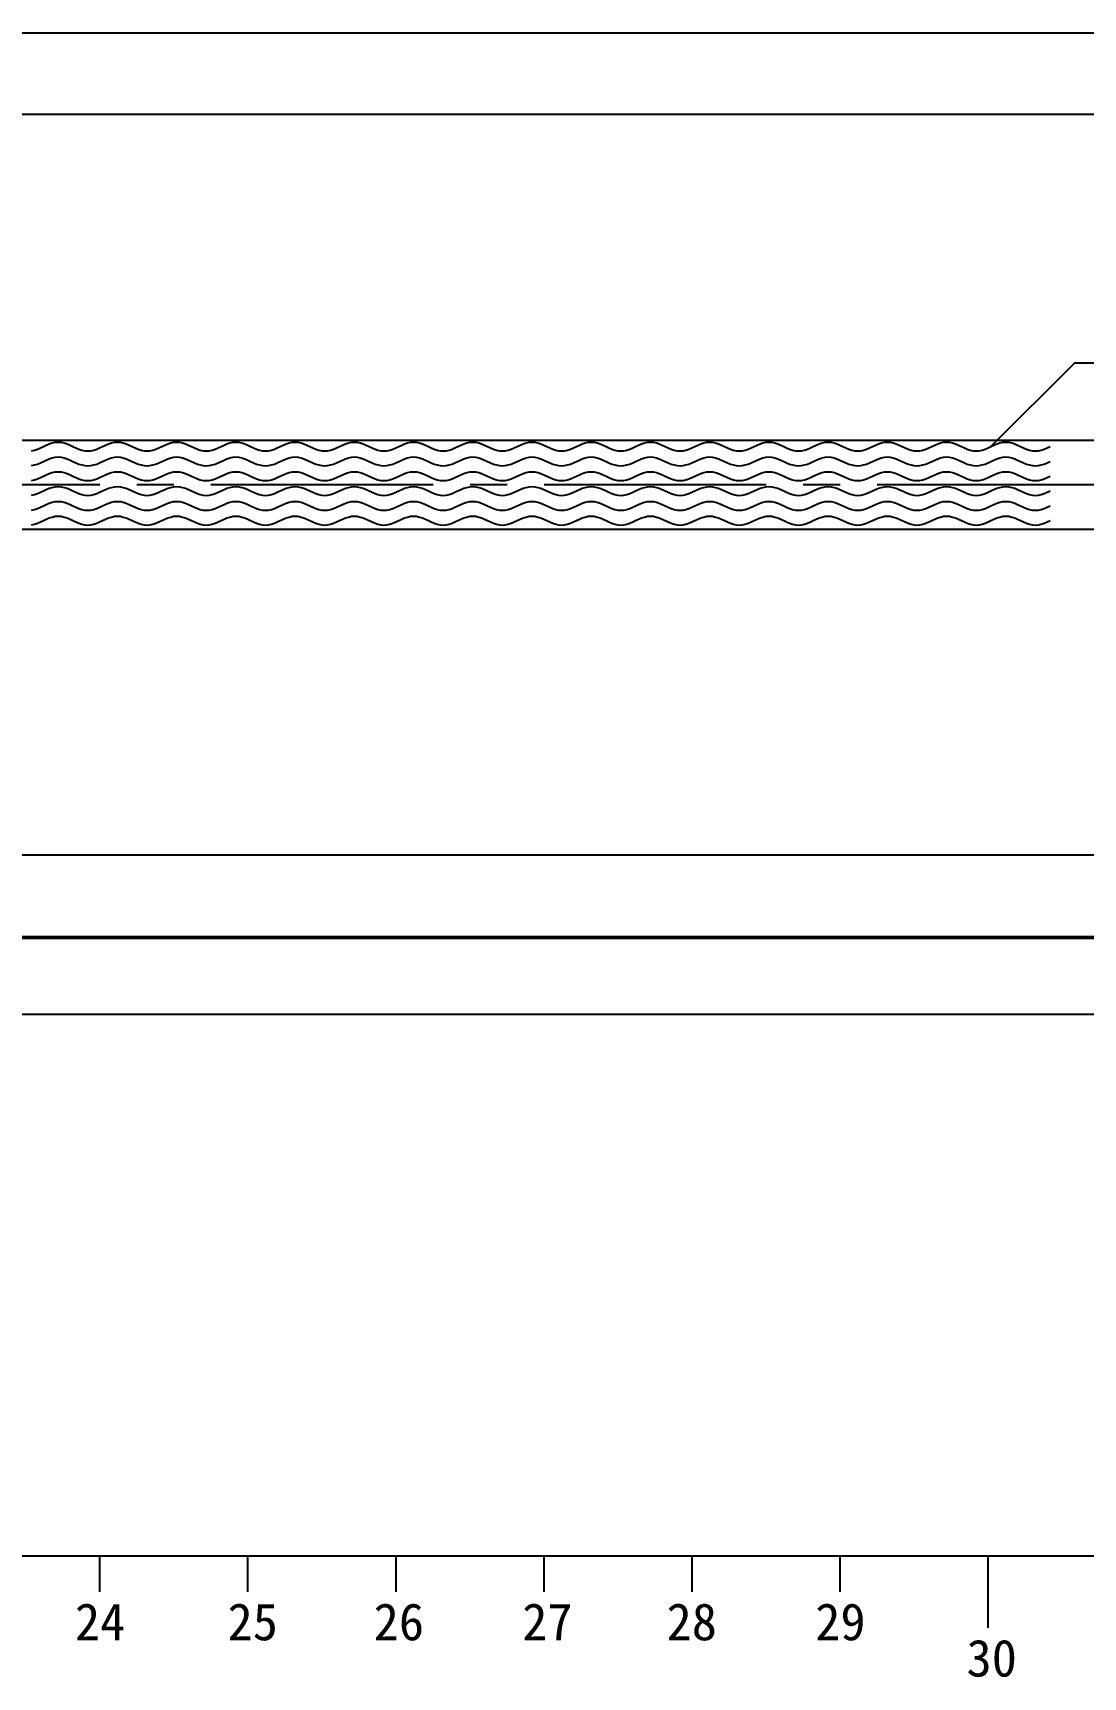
# Model space of a CAD drawing. Header units: millimetres. Extents: x -37 to 615, y -48 to 413.
# Drawn here: x 319.3 to 390.2, y 178.9 to 289.9 of the extents above; entities that cross this region are included whole.
import ezdxf

# ---------------------------------------------------------------- set-up
doc = ezdxf.new("R2010")
doc.units = ezdxf.units.MM
doc.linetypes.add('CENTER2', pattern=[1.125, 0.75, -0.125, 0.125, -0.125])
doc.styles.get("Standard").update_dxf_attribs({"font": ''})
doc.styles.get('Standard').set_extended_font_data('SimSun')

# ---------------------------------------------------------------- blocks, each defined once
blk = doc.blocks.new('chi')
at = {"color": 0}
for p, q in [((1187.409, -3078.8), (1147.409, -3078.8)), ((1171.409, -3079.041), (1171.409, -3078.8)), ((1172.409, -3079.041), (1172.409, -3078.8)), ((1173.409, -3079.041), (1173.409, -3078.8)), ((1174.409, -3079.041), (1174.409, -3078.8)), ((1175.409, -3079.041), (1175.409, -3078.8)), ((1176.409, -3079.041), (1176.409, -3078.8)), ((1177.409, -3079.283), (1177.409, -3078.8))]:
    blk.add_line(p, q, dxfattribs=at)
for s, p in [('24', (1171.24, -3079.368)), ('25', (1172.271, -3079.368)), ('26', (1173.258, -3079.368)), ('27', (1174.261, -3079.368)), ('28', (1175.236, -3079.368)), ('29', (1176.24, -3079.368)), ('30', (1177.262, -3079.613))]:
    blk.add_text(s, height=0.25).set_placement(p)

msp = doc.modelspace()

# ---------------------------------------------------------------- linework, layer by layer
at = {"color": 0}
for p, q in [((83.82, 289.93), (483.82, 289.93)), ((83.82, 262.43), (483.82, 262.43)), ((83.82, 256.43), (483.82, 256.43)), ((83.82, 234.43), (483.82, 234.43)), ((83.82, 228.93), (483.82, 228.93)), ((83.82, 228.81), (483.82, 228.81)), ((83.82, 223.68), (483.82, 223.68))]:
    msp.add_line(p, q, dxfattribs=at)
msp.add_line((83.82, 284.43), (483.82, 284.43))
at = {"color": 1, "linetype": 'CENTER2', "ltscale": 20}
msp.add_line((83.82, 259.43), (483.82, 259.43), dxfattribs=at)
at = {"color": 7}
for points in [[(384, 262), (389.66, 267.66), (416.66, 267.66)], [(319.2, 261.71), (319.4, 261.76), (319.6, 261.82), (319.8, 261.91), (320, 262), (320.2, 262.09), (320.4, 262.18), (320.6, 262.24), (320.8, 262.29), (321, 262.3), (321.2, 262.29), (321.4, 262.24), (321.6, 262.18), (321.8, 262.09), (322, 262), (322.2, 261.91), (322.4, 261.82), (322.6, 261.76), (322.8, 261.71), (323, 261.7), (323.2, 261.71), (323.4, 261.76), (323.6, 261.82), (323.8, 261.91), (324, 262), (324.2, 262.09), (324.4, 262.18), (324.6, 262.24), (324.8, 262.29), (325, 262.3), (325.2, 262.29), (325.4, 262.24), (325.6, 262.18), (325.8, 262.09), (326, 262), (326.2, 261.91), (326.4, 261.82), (326.6, 261.76), (326.8, 261.71), (327, 261.7), (327.2, 261.71), (327.4, 261.76), (327.6, 261.82), (327.8, 261.91), (328, 262), (328.2, 262.09), (328.4, 262.18), (328.6, 262.24), (328.8, 262.29), (329, 262.3), (329.2, 262.29), (329.4, 262.24), (329.6, 262.18), (329.8, 262.09), (330, 262), (330.2, 261.91), (330.4, 261.82), (330.6, 261.76), (330.8, 261.71), (331, 261.7), (331.2, 261.71), (331.4, 261.76), (331.6, 261.82), (331.8, 261.91), (332, 262), (332.2, 262.09), (332.4, 262.18), (332.6, 262.24), (332.8, 262.29), (333, 262.3), (333.2, 262.29), (333.4, 262.24), (333.6, 262.18), (333.8, 262.09), (334, 262), (334.2, 261.91), (334.4, 261.82), (334.6, 261.76), (334.8, 261.71), (335, 261.7), (335.2, 261.71), (335.4, 261.76), (335.6, 261.82), (335.8, 261.91), (336, 262), (336.2, 262.09), (336.4, 262.18), (336.6, 262.24), (336.8, 262.29), (337, 262.3), (337.2, 262.29), (337.4, 262.24), (337.6, 262.18), (337.8, 262.09), (338, 262), (338.2, 261.91), (338.4, 261.82), (338.6, 261.76), (338.8, 261.71), (339, 261.7), (339.2, 261.71), (339.4, 261.76), (339.6, 261.82), (339.8, 261.91), (340, 262), (340.2, 262.09), (340.4, 262.18), (340.6, 262.24), (340.8, 262.29), (341, 262.3), (341.2, 262.29), (341.4, 262.24), (341.6, 262.18), (341.8, 262.09), (342, 262), (342.2, 261.91), (342.4, 261.82), (342.6, 261.76), (342.8, 261.71), (343, 261.7), (343.2, 261.71), (343.4, 261.76), (343.6, 261.82), (343.8, 261.91), (344, 262), (344.2, 262.09), (344.4, 262.18), (344.6, 262.24), (344.8, 262.29), (345, 262.3), (345.2, 262.29), (345.4, 262.24), (345.6, 262.18), (345.8, 262.09), (346, 262), (346.2, 261.91), (346.4, 261.82), (346.6, 261.76), (346.8, 261.71), (347, 261.7), (347.2, 261.71), (347.4, 261.76), (347.6, 261.82), (347.8, 261.91), (348, 262), (348.2, 262.09), (348.4, 262.18), (348.6, 262.24), (348.8, 262.29), (349, 262.3), (349.2, 262.29), (349.4, 262.24), (349.6, 262.18), (349.8, 262.09), (350, 262), (350.2, 261.91), (350.4, 261.82), (350.6, 261.76), (350.8, 261.71), (351, 261.7), (351.2, 261.71), (351.4, 261.76), (351.6, 261.82), (351.8, 261.91), (352, 262), (352.2, 262.09), (352.4, 262.18), (352.6, 262.24), (352.8, 262.29), (353, 262.3), (353.2, 262.29), (353.4, 262.24), (353.6, 262.18), (353.8, 262.09), (354, 262), (354.2, 261.91), (354.4, 261.82), (354.6, 261.76), (354.8, 261.71), (355, 261.7), (355.2, 261.71), (355.4, 261.76), (355.6, 261.82), (355.8, 261.91), (356, 262), (356.2, 262.09), (356.4, 262.18), (356.6, 262.24), (356.8, 262.29), (357, 262.3), (357.2, 262.29), (357.4, 262.24), (357.6, 262.18), (357.8, 262.09), (358, 262), (358.2, 261.91), (358.4, 261.82), (358.6, 261.76), (358.8, 261.71), (359, 261.7), (359.2, 261.71), (359.4, 261.76), (359.6, 261.82), (359.8, 261.91), (360, 262), (360.2, 262.09), (360.4, 262.18), (360.6, 262.24), (360.8, 262.29), (361, 262.3), (361.2, 262.29), (361.4, 262.24), (361.6, 262.18), (361.8, 262.09), (362, 262), (362.2, 261.91), (362.4, 261.82), (362.6, 261.76), (362.8, 261.71), (363, 261.7), (363.2, 261.71), (363.4, 261.76), (363.6, 261.82), (363.8, 261.91), (364, 262), (364.2, 262.09), (364.4, 262.18), (364.6, 262.24), (364.8, 262.29), (365, 262.3), (365.2, 262.29), (365.4, 262.24), (365.6, 262.18), (365.8, 262.09), (366, 262), (366.2, 261.91), (366.4, 261.82), (366.6, 261.76), (366.8, 261.71), (367, 261.7), (367.2, 261.71), (367.4, 261.76), (367.6, 261.82), (367.8, 261.91), (368, 262), (368.2, 262.09), (368.4, 262.18), (368.6, 262.24), (368.8, 262.29), (369, 262.3), (369.2, 262.29), (369.4, 262.24), (369.6, 262.18), (369.8, 262.09), (370, 262), (370.2, 261.91), (370.4, 261.82), (370.6, 261.76), (370.8, 261.71), (371, 261.7), (371.2, 261.71), (371.4, 261.76), (371.6, 261.82), (371.8, 261.91), (372, 262), (372.2, 262.09), (372.4, 262.18), (372.6, 262.24), (372.8, 262.29), (373, 262.3), (373.2, 262.29), (373.4, 262.24), (373.6, 262.18), (373.8, 262.09), (374, 262), (374.2, 261.91), (374.4, 261.82), (374.6, 261.76), (374.8, 261.71), (375, 261.7), (375.2, 261.71), (375.4, 261.76), (375.6, 261.82), (375.8, 261.91), (376, 262), (376.2, 262.09), (376.4, 262.18), (376.6, 262.24), (376.8, 262.29), (377, 262.3), (377.2, 262.29), (377.4, 262.24), (377.6, 262.18), (377.8, 262.09), (378, 262), (378.2, 261.91), (378.4, 261.82), (378.6, 261.76), (378.8, 261.71), (379, 261.7), (379.2, 261.71), (379.4, 261.76), (379.6, 261.82), (379.8, 261.91), (380, 262), (380.2, 262.09), (380.4, 262.18), (380.6, 262.24), (380.8, 262.29), (381, 262.3), (381.2, 262.29), (381.4, 262.24), (381.6, 262.18), (381.8, 262.09), (382, 262), (382.2, 261.91), (382.4, 261.82), (382.6, 261.76), (382.8, 261.71), (383, 261.7), (383.2, 261.71), (383.4, 261.76), (383.6, 261.82), (383.8, 261.91), (384, 262), (384.2, 262.09), (384.4, 262.18), (384.6, 262.24), (384.8, 262.29), (385, 262.3), (385.2, 262.29), (385.4, 262.24), (385.6, 262.18), (385.8, 262.09), (386, 262), (386.2, 261.91), (386.4, 261.82), (386.6, 261.76), (386.8, 261.71), (387, 261.7), (387.2, 261.71), (387.4, 261.76), (387.6, 261.82), (387.8, 261.91), (388, 262)], [(319.2, 260.71), (319.4, 260.76), (319.6, 260.82), (319.8, 260.91), (320, 261), (320.2, 261.09), (320.4, 261.18), (320.6, 261.24), (320.8, 261.29), (321, 261.3), (321.2, 261.29), (321.4, 261.24), (321.6, 261.18), (321.8, 261.09), (322, 261), (322.2, 260.91), (322.4, 260.82), (322.6, 260.76), (322.8, 260.71), (323, 260.7), (323.2, 260.71), (323.4, 260.76), (323.6, 260.82), (323.8, 260.91), (324, 261), (324.2, 261.09), (324.4, 261.18), (324.6, 261.24), (324.8, 261.29), (325, 261.3), (325.2, 261.29), (325.4, 261.24), (325.6, 261.18), (325.8, 261.09), (326, 261), (326.2, 260.91), (326.4, 260.82), (326.6, 260.76), (326.8, 260.71), (327, 260.7), (327.2, 260.71), (327.4, 260.76), (327.6, 260.82), (327.8, 260.91), (328, 261), (328.2, 261.09), (328.4, 261.18), (328.6, 261.24), (328.8, 261.29), (329, 261.3), (329.2, 261.29), (329.4, 261.24), (329.6, 261.18), (329.8, 261.09), (330, 261), (330.2, 260.91), (330.4, 260.82), (330.6, 260.76), (330.8, 260.71), (331, 260.7), (331.2, 260.71), (331.4, 260.76), (331.6, 260.82), (331.8, 260.91), (332, 261), (332.2, 261.09), (332.4, 261.18), (332.6, 261.24), (332.8, 261.29), (333, 261.3), (333.2, 261.29), (333.4, 261.24), (333.6, 261.18), (333.8, 261.09), (334, 261), (334.2, 260.91), (334.4, 260.82), (334.6, 260.76), (334.8, 260.71), (335, 260.7), (335.2, 260.71), (335.4, 260.76), (335.6, 260.82), (335.8, 260.91), (336, 261), (336.2, 261.09), (336.4, 261.18), (336.6, 261.24), (336.8, 261.29), (337, 261.3), (337.2, 261.29), (337.4, 261.24), (337.6, 261.18), (337.8, 261.09), (338, 261), (338.2, 260.91), (338.4, 260.82), (338.6, 260.76), (338.8, 260.71), (339, 260.7), (339.2, 260.71), (339.4, 260.76), (339.6, 260.82), (339.8, 260.91), (340, 261), (340.2, 261.09), (340.4, 261.18), (340.6, 261.24), (340.8, 261.29), (341, 261.3), (341.2, 261.29), (341.4, 261.24), (341.6, 261.18), (341.8, 261.09), (342, 261), (342.2, 260.91), (342.4, 260.82), (342.6, 260.76), (342.8, 260.71), (343, 260.7), (343.2, 260.71), (343.4, 260.76), (343.6, 260.82), (343.8, 260.91), (344, 261), (344.2, 261.09), (344.4, 261.18), (344.6, 261.24), (344.8, 261.29), (345, 261.3), (345.2, 261.29), (345.4, 261.24), (345.6, 261.18), (345.8, 261.09), (346, 261), (346.2, 260.91), (346.4, 260.82), (346.6, 260.76), (346.8, 260.71), (347, 260.7), (347.2, 260.71), (347.4, 260.76), (347.6, 260.82), (347.8, 260.91), (348, 261), (348.2, 261.09), (348.4, 261.18), (348.6, 261.24), (348.8, 261.29), (349, 261.3), (349.2, 261.29), (349.4, 261.24), (349.6, 261.18), (349.8, 261.09), (350, 261), (350.2, 260.91), (350.4, 260.82), (350.6, 260.76), (350.8, 260.71), (351, 260.7), (351.2, 260.71), (351.4, 260.76), (351.6, 260.82), (351.8, 260.91), (352, 261), (352.2, 261.09), (352.4, 261.18), (352.6, 261.24), (352.8, 261.29), (353, 261.3), (353.2, 261.29), (353.4, 261.24), (353.6, 261.18), (353.8, 261.09), (354, 261), (354.2, 260.91), (354.4, 260.82), (354.6, 260.76), (354.8, 260.71), (355, 260.7), (355.2, 260.71), (355.4, 260.76), (355.6, 260.82), (355.8, 260.91), (356, 261), (356.2, 261.09), (356.4, 261.18), (356.6, 261.24), (356.8, 261.29), (357, 261.3), (357.2, 261.29), (357.4, 261.24), (357.6, 261.18), (357.8, 261.09), (358, 261), (358.2, 260.91), (358.4, 260.82), (358.6, 260.76), (358.8, 260.71), (359, 260.7), (359.2, 260.71), (359.4, 260.76), (359.6, 260.82), (359.8, 260.91), (360, 261), (360.2, 261.09), (360.4, 261.18), (360.6, 261.24), (360.8, 261.29), (361, 261.3), (361.2, 261.29), (361.4, 261.24), (361.6, 261.18), (361.8, 261.09), (362, 261), (362.2, 260.91), (362.4, 260.82), (362.6, 260.76), (362.8, 260.71), (363, 260.7), (363.2, 260.71), (363.4, 260.76), (363.6, 260.82), (363.8, 260.91), (364, 261), (364.2, 261.09), (364.4, 261.18), (364.6, 261.24), (364.8, 261.29), (365, 261.3), (365.2, 261.29), (365.4, 261.24), (365.6, 261.18), (365.8, 261.09), (366, 261), (366.2, 260.91), (366.4, 260.82), (366.6, 260.76), (366.8, 260.71), (367, 260.7), (367.2, 260.71), (367.4, 260.76), (367.6, 260.82), (367.8, 260.91), (368, 261), (368.2, 261.09), (368.4, 261.18), (368.6, 261.24), (368.8, 261.29), (369, 261.3), (369.2, 261.29), (369.4, 261.24), (369.6, 261.18), (369.8, 261.09), (370, 261), (370.2, 260.91), (370.4, 260.82), (370.6, 260.76), (370.8, 260.71), (371, 260.7), (371.2, 260.71), (371.4, 260.76), (371.6, 260.82), (371.8, 260.91), (372, 261), (372.2, 261.09), (372.4, 261.18), (372.6, 261.24), (372.8, 261.29), (373, 261.3), (373.2, 261.29), (373.4, 261.24), (373.6, 261.18), (373.8, 261.09), (374, 261), (374.2, 260.91), (374.4, 260.82), (374.6, 260.76), (374.8, 260.71), (375, 260.7), (375.2, 260.71), (375.4, 260.76), (375.6, 260.82), (375.8, 260.91), (376, 261), (376.2, 261.09), (376.4, 261.18), (376.6, 261.24), (376.8, 261.29), (377, 261.3), (377.2, 261.29), (377.4, 261.24), (377.6, 261.18), (377.8, 261.09), (378, 261), (378.2, 260.91), (378.4, 260.82), (378.6, 260.76), (378.8, 260.71), (379, 260.7), (379.2, 260.71), (379.4, 260.76), (379.6, 260.82), (379.8, 260.91), (380, 261), (380.2, 261.09), (380.4, 261.18), (380.6, 261.24), (380.8, 261.29), (381, 261.3), (381.2, 261.29), (381.4, 261.24), (381.6, 261.18), (381.8, 261.09), (382, 261), (382.2, 260.91), (382.4, 260.82), (382.6, 260.76), (382.8, 260.71), (383, 260.7), (383.2, 260.71), (383.4, 260.76), (383.6, 260.82), (383.8, 260.91), (384, 261), (384.2, 261.09), (384.4, 261.18), (384.6, 261.24), (384.8, 261.29), (385, 261.3), (385.2, 261.29), (385.4, 261.24), (385.6, 261.18), (385.8, 261.09), (386, 261), (386.2, 260.91), (386.4, 260.82), (386.6, 260.76), (386.8, 260.71), (387, 260.7), (387.2, 260.71), (387.4, 260.76), (387.6, 260.82), (387.8, 260.91), (388, 261)], [(319.2, 259.71), (319.4, 259.76), (319.6, 259.82), (319.8, 259.91), (320, 260), (320.2, 260.09), (320.4, 260.18), (320.6, 260.24), (320.8, 260.29), (321, 260.3), (321.2, 260.29), (321.4, 260.24), (321.6, 260.18), (321.8, 260.09), (322, 260), (322.2, 259.91), (322.4, 259.82), (322.6, 259.76), (322.8, 259.71), (323, 259.7), (323.2, 259.71), (323.4, 259.76), (323.6, 259.82), (323.8, 259.91), (324, 260), (324.2, 260.09), (324.4, 260.18), (324.6, 260.24), (324.8, 260.29), (325, 260.3), (325.2, 260.29), (325.4, 260.24), (325.6, 260.18), (325.8, 260.09), (326, 260), (326.2, 259.91), (326.4, 259.82), (326.6, 259.76), (326.8, 259.71), (327, 259.7), (327.2, 259.71), (327.4, 259.76), (327.6, 259.82), (327.8, 259.91), (328, 260), (328.2, 260.09), (328.4, 260.18), (328.6, 260.24), (328.8, 260.29), (329, 260.3), (329.2, 260.29), (329.4, 260.24), (329.6, 260.18), (329.8, 260.09), (330, 260), (330.2, 259.91), (330.4, 259.82), (330.6, 259.76), (330.8, 259.71), (331, 259.7), (331.2, 259.71), (331.4, 259.76), (331.6, 259.82), (331.8, 259.91), (332, 260), (332.2, 260.09), (332.4, 260.18), (332.6, 260.24), (332.8, 260.29), (333, 260.3), (333.2, 260.29), (333.4, 260.24), (333.6, 260.18), (333.8, 260.09), (334, 260), (334.2, 259.91), (334.4, 259.82), (334.6, 259.76), (334.8, 259.71), (335, 259.7), (335.2, 259.71), (335.4, 259.76), (335.6, 259.82), (335.8, 259.91), (336, 260), (336.2, 260.09), (336.4, 260.18), (336.6, 260.24), (336.8, 260.29), (337, 260.3), (337.2, 260.29), (337.4, 260.24), (337.6, 260.18), (337.8, 260.09), (338, 260), (338.2, 259.91), (338.4, 259.82), (338.6, 259.76), (338.8, 259.71), (339, 259.7), (339.2, 259.71), (339.4, 259.76), (339.6, 259.82), (339.8, 259.91), (340, 260), (340.2, 260.09), (340.4, 260.18), (340.6, 260.24), (340.8, 260.29), (341, 260.3), (341.2, 260.29), (341.4, 260.24), (341.6, 260.18), (341.8, 260.09), (342, 260), (342.2, 259.91), (342.4, 259.82), (342.6, 259.76), (342.8, 259.71), (343, 259.7), (343.2, 259.71), (343.4, 259.76), (343.6, 259.82), (343.8, 259.91), (344, 260), (344.2, 260.09), (344.4, 260.18), (344.6, 260.24), (344.8, 260.29), (345, 260.3), (345.2, 260.29), (345.4, 260.24), (345.6, 260.18), (345.8, 260.09), (346, 260), (346.2, 259.91), (346.4, 259.82), (346.6, 259.76), (346.8, 259.71), (347, 259.7), (347.2, 259.71), (347.4, 259.76), (347.6, 259.82), (347.8, 259.91), (348, 260), (348.2, 260.09), (348.4, 260.18), (348.6, 260.24), (348.8, 260.29), (349, 260.3), (349.2, 260.29), (349.4, 260.24), (349.6, 260.18), (349.8, 260.09), (350, 260), (350.2, 259.91), (350.4, 259.82), (350.6, 259.76), (350.8, 259.71), (351, 259.7), (351.2, 259.71), (351.4, 259.76), (351.6, 259.82), (351.8, 259.91), (352, 260), (352.2, 260.09), (352.4, 260.18), (352.6, 260.24), (352.8, 260.29), (353, 260.3), (353.2, 260.29), (353.4, 260.24), (353.6, 260.18), (353.8, 260.09), (354, 260), (354.2, 259.91), (354.4, 259.82), (354.6, 259.76), (354.8, 259.71), (355, 259.7), (355.2, 259.71), (355.4, 259.76), (355.6, 259.82), (355.8, 259.91), (356, 260), (356.2, 260.09), (356.4, 260.18), (356.6, 260.24), (356.8, 260.29), (357, 260.3), (357.2, 260.29), (357.4, 260.24), (357.6, 260.18), (357.8, 260.09), (358, 260), (358.2, 259.91), (358.4, 259.82), (358.6, 259.76), (358.8, 259.71), (359, 259.7), (359.2, 259.71), (359.4, 259.76), (359.6, 259.82), (359.8, 259.91), (360, 260), (360.2, 260.09), (360.4, 260.18), (360.6, 260.24), (360.8, 260.29), (361, 260.3), (361.2, 260.29), (361.4, 260.24), (361.6, 260.18), (361.8, 260.09), (362, 260), (362.2, 259.91), (362.4, 259.82), (362.6, 259.76), (362.8, 259.71), (363, 259.7), (363.2, 259.71), (363.4, 259.76), (363.6, 259.82), (363.8, 259.91), (364, 260), (364.2, 260.09), (364.4, 260.18), (364.6, 260.24), (364.8, 260.29), (365, 260.3), (365.2, 260.29), (365.4, 260.24), (365.6, 260.18), (365.8, 260.09), (366, 260), (366.2, 259.91), (366.4, 259.82), (366.6, 259.76), (366.8, 259.71), (367, 259.7), (367.2, 259.71), (367.4, 259.76), (367.6, 259.82), (367.8, 259.91), (368, 260), (368.2, 260.09), (368.4, 260.18), (368.6, 260.24), (368.8, 260.29), (369, 260.3), (369.2, 260.29), (369.4, 260.24), (369.6, 260.18), (369.8, 260.09), (370, 260), (370.2, 259.91), (370.4, 259.82), (370.6, 259.76), (370.8, 259.71), (371, 259.7), (371.2, 259.71), (371.4, 259.76), (371.6, 259.82), (371.8, 259.91), (372, 260), (372.2, 260.09), (372.4, 260.18), (372.6, 260.24), (372.8, 260.29), (373, 260.3), (373.2, 260.29), (373.4, 260.24), (373.6, 260.18), (373.8, 260.09), (374, 260), (374.2, 259.91), (374.4, 259.82), (374.6, 259.76), (374.8, 259.71), (375, 259.7), (375.2, 259.71), (375.4, 259.76), (375.6, 259.82), (375.8, 259.91), (376, 260), (376.2, 260.09), (376.4, 260.18), (376.6, 260.24), (376.8, 260.29), (377, 260.3), (377.2, 260.29), (377.4, 260.24), (377.6, 260.18), (377.8, 260.09), (378, 260), (378.2, 259.91), (378.4, 259.82), (378.6, 259.76), (378.8, 259.71), (379, 259.7), (379.2, 259.71), (379.4, 259.76), (379.6, 259.82), (379.8, 259.91), (380, 260), (380.2, 260.09), (380.4, 260.18), (380.6, 260.24), (380.8, 260.29), (381, 260.3), (381.2, 260.29), (381.4, 260.24), (381.6, 260.18), (381.8, 260.09), (382, 260), (382.2, 259.91), (382.4, 259.82), (382.6, 259.76), (382.8, 259.71), (383, 259.7), (383.2, 259.71), (383.4, 259.76), (383.6, 259.82), (383.8, 259.91), (384, 260), (384.2, 260.09), (384.4, 260.18), (384.6, 260.24), (384.8, 260.29), (385, 260.3), (385.2, 260.29), (385.4, 260.24), (385.6, 260.18), (385.8, 260.09), (386, 260), (386.2, 259.91), (386.4, 259.82), (386.6, 259.76), (386.8, 259.71), (387, 259.7), (387.2, 259.71), (387.4, 259.76), (387.6, 259.82), (387.8, 259.91), (388, 260)], [(319.2, 258.71), (319.4, 258.76), (319.6, 258.82), (319.8, 258.91), (320, 259), (320.2, 259.09), (320.4, 259.18), (320.6, 259.24), (320.8, 259.29), (321, 259.3), (321.2, 259.29), (321.4, 259.24), (321.6, 259.18), (321.8, 259.09), (322, 259), (322.2, 258.91), (322.4, 258.82), (322.6, 258.76), (322.8, 258.71), (323, 258.7), (323.2, 258.71), (323.4, 258.76), (323.6, 258.82), (323.8, 258.91), (324, 259), (324.2, 259.09), (324.4, 259.18), (324.6, 259.24), (324.8, 259.29), (325, 259.3), (325.2, 259.29), (325.4, 259.24), (325.6, 259.18), (325.8, 259.09), (326, 259), (326.2, 258.91), (326.4, 258.82), (326.6, 258.76), (326.8, 258.71), (327, 258.7), (327.2, 258.71), (327.4, 258.76), (327.6, 258.82), (327.8, 258.91), (328, 259), (328.2, 259.09), (328.4, 259.18), (328.6, 259.24), (328.8, 259.29), (329, 259.3), (329.2, 259.29), (329.4, 259.24), (329.6, 259.18), (329.8, 259.09), (330, 259), (330.2, 258.91), (330.4, 258.82), (330.6, 258.76), (330.8, 258.71), (331, 258.7), (331.2, 258.71), (331.4, 258.76), (331.6, 258.82), (331.8, 258.91), (332, 259), (332.2, 259.09), (332.4, 259.18), (332.6, 259.24), (332.8, 259.29), (333, 259.3), (333.2, 259.29), (333.4, 259.24), (333.6, 259.18), (333.8, 259.09), (334, 259), (334.2, 258.91), (334.4, 258.82), (334.6, 258.76), (334.8, 258.71), (335, 258.7), (335.2, 258.71), (335.4, 258.76), (335.6, 258.82), (335.8, 258.91), (336, 259), (336.2, 259.09), (336.4, 259.18), (336.6, 259.24), (336.8, 259.29), (337, 259.3), (337.2, 259.29), (337.4, 259.24), (337.6, 259.18), (337.8, 259.09), (338, 259), (338.2, 258.91), (338.4, 258.82), (338.6, 258.76), (338.8, 258.71), (339, 258.7), (339.2, 258.71), (339.4, 258.76), (339.6, 258.82), (339.8, 258.91), (340, 259), (340.2, 259.09), (340.4, 259.18), (340.6, 259.24), (340.8, 259.29), (341, 259.3), (341.2, 259.29), (341.4, 259.24), (341.6, 259.18), (341.8, 259.09), (342, 259), (342.2, 258.91), (342.4, 258.82), (342.6, 258.76), (342.8, 258.71), (343, 258.7), (343.2, 258.71), (343.4, 258.76), (343.6, 258.82), (343.8, 258.91), (344, 259), (344.2, 259.09), (344.4, 259.18), (344.6, 259.24), (344.8, 259.29), (345, 259.3), (345.2, 259.29), (345.4, 259.24), (345.6, 259.18), (345.8, 259.09), (346, 259), (346.2, 258.91), (346.4, 258.82), (346.6, 258.76), (346.8, 258.71), (347, 258.7), (347.2, 258.71), (347.4, 258.76), (347.6, 258.82), (347.8, 258.91), (348, 259), (348.2, 259.09), (348.4, 259.18), (348.6, 259.24), (348.8, 259.29), (349, 259.3), (349.2, 259.29), (349.4, 259.24), (349.6, 259.18), (349.8, 259.09), (350, 259), (350.2, 258.91), (350.4, 258.82), (350.6, 258.76), (350.8, 258.71), (351, 258.7), (351.2, 258.71), (351.4, 258.76), (351.6, 258.82), (351.8, 258.91), (352, 259), (352.2, 259.09), (352.4, 259.18), (352.6, 259.24), (352.8, 259.29), (353, 259.3), (353.2, 259.29), (353.4, 259.24), (353.6, 259.18), (353.8, 259.09), (354, 259), (354.2, 258.91), (354.4, 258.82), (354.6, 258.76), (354.8, 258.71), (355, 258.7), (355.2, 258.71), (355.4, 258.76), (355.6, 258.82), (355.8, 258.91), (356, 259), (356.2, 259.09), (356.4, 259.18), (356.6, 259.24), (356.8, 259.29), (357, 259.3), (357.2, 259.29), (357.4, 259.24), (357.6, 259.18), (357.8, 259.09), (358, 259), (358.2, 258.91), (358.4, 258.82), (358.6, 258.76), (358.8, 258.71), (359, 258.7), (359.2, 258.71), (359.4, 258.76), (359.6, 258.82), (359.8, 258.91), (360, 259), (360.2, 259.09), (360.4, 259.18), (360.6, 259.24), (360.8, 259.29), (361, 259.3), (361.2, 259.29), (361.4, 259.24), (361.6, 259.18), (361.8, 259.09), (362, 259), (362.2, 258.91), (362.4, 258.82), (362.6, 258.76), (362.8, 258.71), (363, 258.7), (363.2, 258.71), (363.4, 258.76), (363.6, 258.82), (363.8, 258.91), (364, 259), (364.2, 259.09), (364.4, 259.18), (364.6, 259.24), (364.8, 259.29), (365, 259.3), (365.2, 259.29), (365.4, 259.24), (365.6, 259.18), (365.8, 259.09), (366, 259), (366.2, 258.91), (366.4, 258.82), (366.6, 258.76), (366.8, 258.71), (367, 258.7), (367.2, 258.71), (367.4, 258.76), (367.6, 258.82), (367.8, 258.91), (368, 259), (368.2, 259.09), (368.4, 259.18), (368.6, 259.24), (368.8, 259.29), (369, 259.3), (369.2, 259.29), (369.4, 259.24), (369.6, 259.18), (369.8, 259.09), (370, 259), (370.2, 258.91), (370.4, 258.82), (370.6, 258.76), (370.8, 258.71), (371, 258.7), (371.2, 258.71), (371.4, 258.76), (371.6, 258.82), (371.8, 258.91), (372, 259), (372.2, 259.09), (372.4, 259.18), (372.6, 259.24), (372.8, 259.29), (373, 259.3), (373.2, 259.29), (373.4, 259.24), (373.6, 259.18), (373.8, 259.09), (374, 259), (374.2, 258.91), (374.4, 258.82), (374.6, 258.76), (374.8, 258.71), (375, 258.7), (375.2, 258.71), (375.4, 258.76), (375.6, 258.82), (375.8, 258.91), (376, 259), (376.2, 259.09), (376.4, 259.18), (376.6, 259.24), (376.8, 259.29), (377, 259.3), (377.2, 259.29), (377.4, 259.24), (377.6, 259.18), (377.8, 259.09), (378, 259), (378.2, 258.91), (378.4, 258.82), (378.6, 258.76), (378.8, 258.71), (379, 258.7), (379.2, 258.71), (379.4, 258.76), (379.6, 258.82), (379.8, 258.91), (380, 259), (380.2, 259.09), (380.4, 259.18), (380.6, 259.24), (380.8, 259.29), (381, 259.3), (381.2, 259.29), (381.4, 259.24), (381.6, 259.18), (381.8, 259.09), (382, 259), (382.2, 258.91), (382.4, 258.82), (382.6, 258.76), (382.8, 258.71), (383, 258.7), (383.2, 258.71), (383.4, 258.76), (383.6, 258.82), (383.8, 258.91), (384, 259), (384.2, 259.09), (384.4, 259.18), (384.6, 259.24), (384.8, 259.29), (385, 259.3), (385.2, 259.29), (385.4, 259.24), (385.6, 259.18), (385.8, 259.09), (386, 259), (386.2, 258.91), (386.4, 258.82), (386.6, 258.76), (386.8, 258.71), (387, 258.7), (387.2, 258.71), (387.4, 258.76), (387.6, 258.82), (387.8, 258.91), (388, 259)], [(319.2, 257.71), (319.4, 257.76), (319.6, 257.82), (319.8, 257.91), (320, 258), (320.2, 258.09), (320.4, 258.18), (320.6, 258.24), (320.8, 258.29), (321, 258.3), (321.2, 258.29), (321.4, 258.24), (321.6, 258.18), (321.8, 258.09), (322, 258), (322.2, 257.91), (322.4, 257.82), (322.6, 257.76), (322.8, 257.71), (323, 257.7), (323.2, 257.71), (323.4, 257.76), (323.6, 257.82), (323.8, 257.91), (324, 258), (324.2, 258.09), (324.4, 258.18), (324.6, 258.24), (324.8, 258.29), (325, 258.3), (325.2, 258.29), (325.4, 258.24), (325.6, 258.18), (325.8, 258.09), (326, 258), (326.2, 257.91), (326.4, 257.82), (326.6, 257.76), (326.8, 257.71), (327, 257.7), (327.2, 257.71), (327.4, 257.76), (327.6, 257.82), (327.8, 257.91), (328, 258), (328.2, 258.09), (328.4, 258.18), (328.6, 258.24), (328.8, 258.29), (329, 258.3), (329.2, 258.29), (329.4, 258.24), (329.6, 258.18), (329.8, 258.09), (330, 258), (330.2, 257.91), (330.4, 257.82), (330.6, 257.76), (330.8, 257.71), (331, 257.7), (331.2, 257.71), (331.4, 257.76), (331.6, 257.82), (331.8, 257.91), (332, 258), (332.2, 258.09), (332.4, 258.18), (332.6, 258.24), (332.8, 258.29), (333, 258.3), (333.2, 258.29), (333.4, 258.24), (333.6, 258.18), (333.8, 258.09), (334, 258), (334.2, 257.91), (334.4, 257.82), (334.6, 257.76), (334.8, 257.71), (335, 257.7), (335.2, 257.71), (335.4, 257.76), (335.6, 257.82), (335.8, 257.91), (336, 258), (336.2, 258.09), (336.4, 258.18), (336.6, 258.24), (336.8, 258.29), (337, 258.3), (337.2, 258.29), (337.4, 258.24), (337.6, 258.18), (337.8, 258.09), (338, 258), (338.2, 257.91), (338.4, 257.82), (338.6, 257.76), (338.8, 257.71), (339, 257.7), (339.2, 257.71), (339.4, 257.76), (339.6, 257.82), (339.8, 257.91), (340, 258), (340.2, 258.09), (340.4, 258.18), (340.6, 258.24), (340.8, 258.29), (341, 258.3), (341.2, 258.29), (341.4, 258.24), (341.6, 258.18), (341.8, 258.09), (342, 258), (342.2, 257.91), (342.4, 257.82), (342.6, 257.76), (342.8, 257.71), (343, 257.7), (343.2, 257.71), (343.4, 257.76), (343.6, 257.82), (343.8, 257.91), (344, 258), (344.2, 258.09), (344.4, 258.18), (344.6, 258.24), (344.8, 258.29), (345, 258.3), (345.2, 258.29), (345.4, 258.24), (345.6, 258.18), (345.8, 258.09), (346, 258), (346.2, 257.91), (346.4, 257.82), (346.6, 257.76), (346.8, 257.71), (347, 257.7), (347.2, 257.71), (347.4, 257.76), (347.6, 257.82), (347.8, 257.91), (348, 258), (348.2, 258.09), (348.4, 258.18), (348.6, 258.24), (348.8, 258.29), (349, 258.3), (349.2, 258.29), (349.4, 258.24), (349.6, 258.18), (349.8, 258.09), (350, 258), (350.2, 257.91), (350.4, 257.82), (350.6, 257.76), (350.8, 257.71), (351, 257.7), (351.2, 257.71), (351.4, 257.76), (351.6, 257.82), (351.8, 257.91), (352, 258), (352.2, 258.09), (352.4, 258.18), (352.6, 258.24), (352.8, 258.29), (353, 258.3), (353.2, 258.29), (353.4, 258.24), (353.6, 258.18), (353.8, 258.09), (354, 258), (354.2, 257.91), (354.4, 257.82), (354.6, 257.76), (354.8, 257.71), (355, 257.7), (355.2, 257.71), (355.4, 257.76), (355.6, 257.82), (355.8, 257.91), (356, 258), (356.2, 258.09), (356.4, 258.18), (356.6, 258.24), (356.8, 258.29), (357, 258.3), (357.2, 258.29), (357.4, 258.24), (357.6, 258.18), (357.8, 258.09), (358, 258), (358.2, 257.91), (358.4, 257.82), (358.6, 257.76), (358.8, 257.71), (359, 257.7), (359.2, 257.71), (359.4, 257.76), (359.6, 257.82), (359.8, 257.91), (360, 258), (360.2, 258.09), (360.4, 258.18), (360.6, 258.24), (360.8, 258.29), (361, 258.3), (361.2, 258.29), (361.4, 258.24), (361.6, 258.18), (361.8, 258.09), (362, 258), (362.2, 257.91), (362.4, 257.82), (362.6, 257.76), (362.8, 257.71), (363, 257.7), (363.2, 257.71), (363.4, 257.76), (363.6, 257.82), (363.8, 257.91), (364, 258), (364.2, 258.09), (364.4, 258.18), (364.6, 258.24), (364.8, 258.29), (365, 258.3), (365.2, 258.29), (365.4, 258.24), (365.6, 258.18), (365.8, 258.09), (366, 258), (366.2, 257.91), (366.4, 257.82), (366.6, 257.76), (366.8, 257.71), (367, 257.7), (367.2, 257.71), (367.4, 257.76), (367.6, 257.82), (367.8, 257.91), (368, 258), (368.2, 258.09), (368.4, 258.18), (368.6, 258.24), (368.8, 258.29), (369, 258.3), (369.2, 258.29), (369.4, 258.24), (369.6, 258.18), (369.8, 258.09), (370, 258), (370.2, 257.91), (370.4, 257.82), (370.6, 257.76), (370.8, 257.71), (371, 257.7), (371.2, 257.71), (371.4, 257.76), (371.6, 257.82), (371.8, 257.91), (372, 258), (372.2, 258.09), (372.4, 258.18), (372.6, 258.24), (372.8, 258.29), (373, 258.3), (373.2, 258.29), (373.4, 258.24), (373.6, 258.18), (373.8, 258.09), (374, 258), (374.2, 257.91), (374.4, 257.82), (374.6, 257.76), (374.8, 257.71), (375, 257.7), (375.2, 257.71), (375.4, 257.76), (375.6, 257.82), (375.8, 257.91), (376, 258), (376.2, 258.09), (376.4, 258.18), (376.6, 258.24), (376.8, 258.29), (377, 258.3), (377.2, 258.29), (377.4, 258.24), (377.6, 258.18), (377.8, 258.09), (378, 258), (378.2, 257.91), (378.4, 257.82), (378.6, 257.76), (378.8, 257.71), (379, 257.7), (379.2, 257.71), (379.4, 257.76), (379.6, 257.82), (379.8, 257.91), (380, 258), (380.2, 258.09), (380.4, 258.18), (380.6, 258.24), (380.8, 258.29), (381, 258.3), (381.2, 258.29), (381.4, 258.24), (381.6, 258.18), (381.8, 258.09), (382, 258), (382.2, 257.91), (382.4, 257.82), (382.6, 257.76), (382.8, 257.71), (383, 257.7), (383.2, 257.71), (383.4, 257.76), (383.6, 257.82), (383.8, 257.91), (384, 258), (384.2, 258.09), (384.4, 258.18), (384.6, 258.24), (384.8, 258.29), (385, 258.3), (385.2, 258.29), (385.4, 258.24), (385.6, 258.18), (385.8, 258.09), (386, 258), (386.2, 257.91), (386.4, 257.82), (386.6, 257.76), (386.8, 257.71), (387, 257.7), (387.2, 257.71), (387.4, 257.76), (387.6, 257.82), (387.8, 257.91), (388, 258)], [(319.2, 256.71), (319.4, 256.76), (319.6, 256.82), (319.8, 256.91), (320, 257), (320.2, 257.09), (320.4, 257.18), (320.6, 257.24), (320.8, 257.29), (321, 257.3), (321.2, 257.29), (321.4, 257.24), (321.6, 257.18), (321.8, 257.09), (322, 257), (322.2, 256.91), (322.4, 256.82), (322.6, 256.76), (322.8, 256.71), (323, 256.7), (323.2, 256.71), (323.4, 256.76), (323.6, 256.82), (323.8, 256.91), (324, 257), (324.2, 257.09), (324.4, 257.18), (324.6, 257.24), (324.8, 257.29), (325, 257.3), (325.2, 257.29), (325.4, 257.24), (325.6, 257.18), (325.8, 257.09), (326, 257), (326.2, 256.91), (326.4, 256.82), (326.6, 256.76), (326.8, 256.71), (327, 256.7), (327.2, 256.71), (327.4, 256.76), (327.6, 256.82), (327.8, 256.91), (328, 257), (328.2, 257.09), (328.4, 257.18), (328.6, 257.24), (328.8, 257.29), (329, 257.3), (329.2, 257.29), (329.4, 257.24), (329.6, 257.18), (329.8, 257.09), (330, 257), (330.2, 256.91), (330.4, 256.82), (330.6, 256.76), (330.8, 256.71), (331, 256.7), (331.2, 256.71), (331.4, 256.76), (331.6, 256.82), (331.8, 256.91), (332, 257), (332.2, 257.09), (332.4, 257.18), (332.6, 257.24), (332.8, 257.29), (333, 257.3), (333.2, 257.29), (333.4, 257.24), (333.6, 257.18), (333.8, 257.09), (334, 257), (334.2, 256.91), (334.4, 256.82), (334.6, 256.76), (334.8, 256.71), (335, 256.7), (335.2, 256.71), (335.4, 256.76), (335.6, 256.82), (335.8, 256.91), (336, 257), (336.2, 257.09), (336.4, 257.18), (336.6, 257.24), (336.8, 257.29), (337, 257.3), (337.2, 257.29), (337.4, 257.24), (337.6, 257.18), (337.8, 257.09), (338, 257), (338.2, 256.91), (338.4, 256.82), (338.6, 256.76), (338.8, 256.71), (339, 256.7), (339.2, 256.71), (339.4, 256.76), (339.6, 256.82), (339.8, 256.91), (340, 257), (340.2, 257.09), (340.4, 257.18), (340.6, 257.24), (340.8, 257.29), (341, 257.3), (341.2, 257.29), (341.4, 257.24), (341.6, 257.18), (341.8, 257.09), (342, 257), (342.2, 256.91), (342.4, 256.82), (342.6, 256.76), (342.8, 256.71), (343, 256.7), (343.2, 256.71), (343.4, 256.76), (343.6, 256.82), (343.8, 256.91), (344, 257), (344.2, 257.09), (344.4, 257.18), (344.6, 257.24), (344.8, 257.29), (345, 257.3), (345.2, 257.29), (345.4, 257.24), (345.6, 257.18), (345.8, 257.09), (346, 257), (346.2, 256.91), (346.4, 256.82), (346.6, 256.76), (346.8, 256.71), (347, 256.7), (347.2, 256.71), (347.4, 256.76), (347.6, 256.82), (347.8, 256.91), (348, 257), (348.2, 257.09), (348.4, 257.18), (348.6, 257.24), (348.8, 257.29), (349, 257.3), (349.2, 257.29), (349.4, 257.24), (349.6, 257.18), (349.8, 257.09), (350, 257), (350.2, 256.91), (350.4, 256.82), (350.6, 256.76), (350.8, 256.71), (351, 256.7), (351.2, 256.71), (351.4, 256.76), (351.6, 256.82), (351.8, 256.91), (352, 257), (352.2, 257.09), (352.4, 257.18), (352.6, 257.24), (352.8, 257.29), (353, 257.3), (353.2, 257.29), (353.4, 257.24), (353.6, 257.18), (353.8, 257.09), (354, 257), (354.2, 256.91), (354.4, 256.82), (354.6, 256.76), (354.8, 256.71), (355, 256.7), (355.2, 256.71), (355.4, 256.76), (355.6, 256.82), (355.8, 256.91), (356, 257), (356.2, 257.09), (356.4, 257.18), (356.6, 257.24), (356.8, 257.29), (357, 257.3), (357.2, 257.29), (357.4, 257.24), (357.6, 257.18), (357.8, 257.09), (358, 257), (358.2, 256.91), (358.4, 256.82), (358.6, 256.76), (358.8, 256.71), (359, 256.7), (359.2, 256.71), (359.4, 256.76), (359.6, 256.82), (359.8, 256.91), (360, 257), (360.2, 257.09), (360.4, 257.18), (360.6, 257.24), (360.8, 257.29), (361, 257.3), (361.2, 257.29), (361.4, 257.24), (361.6, 257.18), (361.8, 257.09), (362, 257), (362.2, 256.91), (362.4, 256.82), (362.6, 256.76), (362.8, 256.71), (363, 256.7), (363.2, 256.71), (363.4, 256.76), (363.6, 256.82), (363.8, 256.91), (364, 257), (364.2, 257.09), (364.4, 257.18), (364.6, 257.24), (364.8, 257.29), (365, 257.3), (365.2, 257.29), (365.4, 257.24), (365.6, 257.18), (365.8, 257.09), (366, 257), (366.2, 256.91), (366.4, 256.82), (366.6, 256.76), (366.8, 256.71), (367, 256.7), (367.2, 256.71), (367.4, 256.76), (367.6, 256.82), (367.8, 256.91), (368, 257), (368.2, 257.09), (368.4, 257.18), (368.6, 257.24), (368.8, 257.29), (369, 257.3), (369.2, 257.29), (369.4, 257.24), (369.6, 257.18), (369.8, 257.09), (370, 257), (370.2, 256.91), (370.4, 256.82), (370.6, 256.76), (370.8, 256.71), (371, 256.7), (371.2, 256.71), (371.4, 256.76), (371.6, 256.82), (371.8, 256.91), (372, 257), (372.2, 257.09), (372.4, 257.18), (372.6, 257.24), (372.8, 257.29), (373, 257.3), (373.2, 257.29), (373.4, 257.24), (373.6, 257.18), (373.8, 257.09), (374, 257), (374.2, 256.91), (374.4, 256.82), (374.6, 256.76), (374.8, 256.71), (375, 256.7), (375.2, 256.71), (375.4, 256.76), (375.6, 256.82), (375.8, 256.91), (376, 257), (376.2, 257.09), (376.4, 257.18), (376.6, 257.24), (376.8, 257.29), (377, 257.3), (377.2, 257.29), (377.4, 257.24), (377.6, 257.18), (377.8, 257.09), (378, 257), (378.2, 256.91), (378.4, 256.82), (378.6, 256.76), (378.8, 256.71), (379, 256.7), (379.2, 256.71), (379.4, 256.76), (379.6, 256.82), (379.8, 256.91), (380, 257), (380.2, 257.09), (380.4, 257.18), (380.6, 257.24), (380.8, 257.29), (381, 257.3), (381.2, 257.29), (381.4, 257.24), (381.6, 257.18), (381.8, 257.09), (382, 257), (382.2, 256.91), (382.4, 256.82), (382.6, 256.76), (382.8, 256.71), (383, 256.7), (383.2, 256.71), (383.4, 256.76), (383.6, 256.82), (383.8, 256.91), (384, 257), (384.2, 257.09), (384.4, 257.18), (384.6, 257.24), (384.8, 257.29), (385, 257.3), (385.2, 257.29), (385.4, 257.24), (385.6, 257.18), (385.8, 257.09), (386, 257), (386.2, 256.91), (386.4, 256.82), (386.6, 256.76), (386.8, 256.71), (387, 256.7), (387.2, 256.71), (387.4, 256.76), (387.6, 256.82), (387.8, 256.91), (388, 257)]]:
    msp.add_lwpolyline(points, dxfattribs=at)

# ---------------------------------------------------------------- block references
at = {"color": 0, "xscale": 9.999999999994273, "yscale": 9.999999999994273, "zscale": 9.999999999994273}
msp.add_blockref('chi', (-11390.27, 30975.09), dxfattribs=at)

doc.saveas('drawing.dxf')
